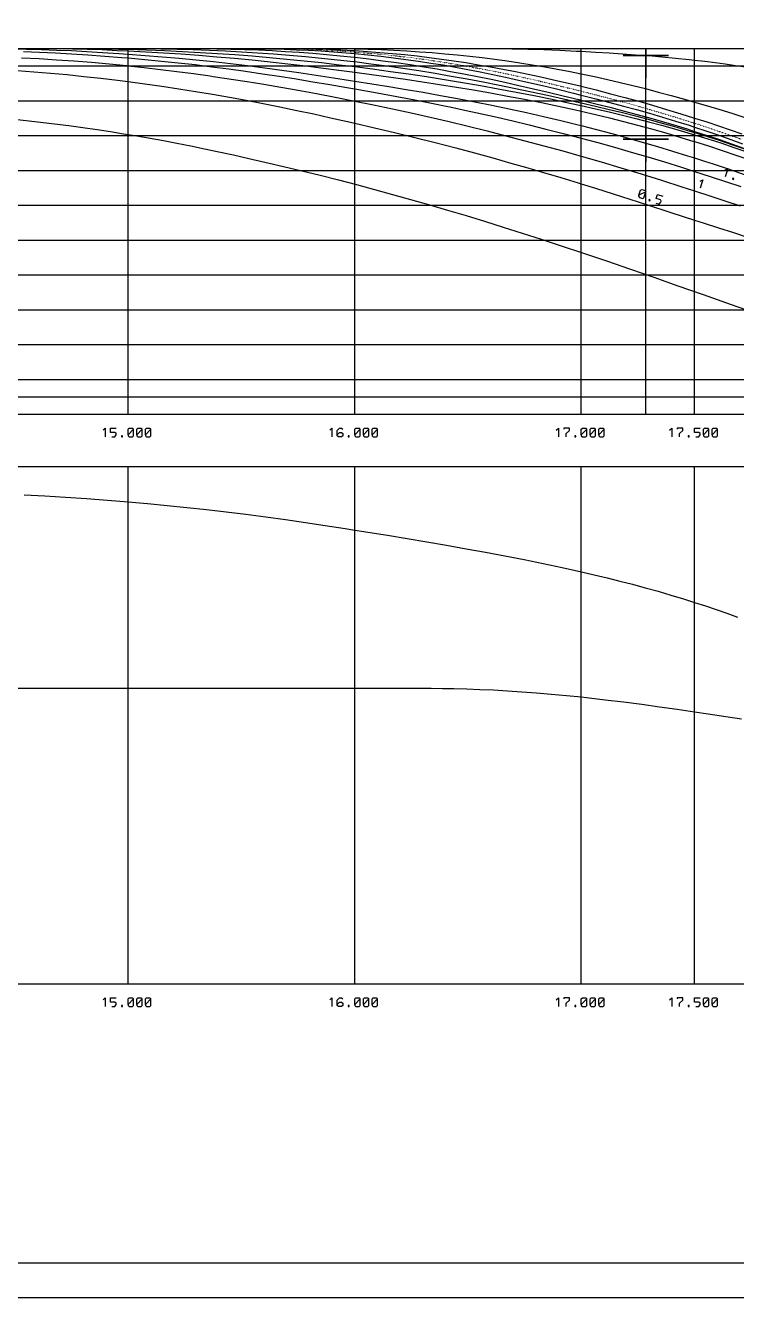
# Model space of a CAD drawing. Header units: millimetres. Extents: x 144707 to 335107, y -68023 to 180297.
# Drawn here: x 247820 to 268214, y 114398 to 150906 of the extents above; entities that cross this region are included whole.
import ezdxf

# ---------------------------------------------------------------- set-up
doc = ezdxf.new("R2010")
doc.units = ezdxf.units.MM
doc.linetypes.add('ACAD_ISO02W100', pattern=[15, 12, -3])
doc.linetypes.add('ACAD_ISO07W100', pattern=[3.5, 0.5, -3])
doc.layers.add('11', color=7, linetype='Continuous')

# ---------------------------------------------------------------- blocks, each defined once
blk = doc.blocks.new('A$C3242291E')
at = {"layer": '11', "color": 7, "linetype": 'Continuous'}
for points in [[(0, 0), (175200, 0), (175200, 65899), (0, 65899), (0, 0)], [(1000, 1000), (174200, 1000), (174200, 64899), (1000, 64899), (1000, 1000)], [(103057, 35758), (103516, 35740), (103974, 35719), (104437, 35693), (104906, 35664), (105385, 35629), (105878, 35589), (106055, 35574), (106535, 35533), (107016, 35487), (107497, 35438), (107978, 35383), (108460, 35325), (108942, 35262), (109424, 35195), (109907, 35124), (110390, 35051), (110874, 34973), (111358, 34894), (111843, 34812), (112328, 34727), (112555, 34687), (113197, 34573), (113762, 34470), (114279, 34372), (114762, 34277), (115223, 34183), (115283, 34171), (115756, 34071), (116199, 33974), (116643, 33873), (117095, 33767), (117557, 33655), (118035, 33536), (118532, 33409), (119055, 33272), (119533, 33144), (120011, 33012), (120488, 32876), (120966, 32735), (121444, 32590), (121924, 32441), (122305, 32320), (122746, 32177), (123187, 32031), (123627, 31882)], [(77855, 35849), (143710, 35849)], [(102709, 35838), (103142, 35829), (103571, 35818), (104000, 35803), (104433, 35785), (104872, 35762), (105323, 35735), (105789, 35703), (106055, 35683), (106544, 35649), (107033, 35611), (107522, 35568), (108012, 35522), (108502, 35471), (108992, 35415), (109483, 35356), (109974, 35293), (110466, 35226), (110958, 35156), (111451, 35084), (111944, 35009), (112437, 34932), (112555, 34913), (113047, 34835), (113539, 34755), (114031, 34674), (114523, 34589), (115015, 34502), (115508, 34412), (116000, 34317), (116493, 34219), (116986, 34116), (117480, 34008), (117973, 33896), (118467, 33779), (118960, 33658), (119055, 33634), (119492, 33522), (119929, 33407), (120366, 33287), (120802, 33163), (121237, 33035), (121671, 32904), (122103, 32770), (122305, 32706), (122589, 32615), (122837, 32533), (123295, 32381), (123751, 32224)], [(103217, 35848), (103628, 35846), (104043, 35843), (104461, 35837), (104883, 35827), (105310, 35813), (105741, 35793), (106055, 35776), (106563, 35752), (107071, 35723), (107580, 35690), (108089, 35653), (108598, 35612), (109108, 35567), (109618, 35518), (110129, 35464), (110640, 35407), (111152, 35347), (111663, 35283), (112176, 35216), (112555, 35166), (113041, 35100), (113528, 35032), (114015, 34962), (114501, 34890), (114988, 34815), (115475, 34737), (115962, 34656), (116449, 34572), (116936, 34483), (117423, 34390), (117910, 34293), (118397, 34191), (118884, 34084), (119055, 34045), (119458, 33952), (119861, 33854), (120264, 33753), (120668, 33647), (121071, 33537), (121475, 33423), (121879, 33304), (122282, 33182), (122305, 33175), (122700, 33050), (123095, 32921), (123490, 32787), (123885, 32650)], [(104697, 35848), (104933, 35847), (105347, 35841), (105780, 35832), (106055, 35824), (106582, 35807), (107101, 35787), (107612, 35763), (108119, 35736), (108621, 35706), (109119, 35671), (109616, 35633), (110111, 35591), (110607, 35545), (111105, 35494), (111606, 35440), (112111, 35381), (112555, 35327), (113070, 35260), (113585, 35191), (114100, 35117), (114615, 35040), (115130, 34959), (115645, 34874), (116159, 34786), (116674, 34693), (117188, 34597), (117702, 34496), (118216, 34391), (118729, 34282), (119055, 34211), (119463, 34119), (119856, 34028), (120239, 33936), (120614, 33842), (120984, 33746), (121355, 33646), (121727, 33541), (122106, 33430), (122305, 33371), (122680, 33255), (123054, 33135), (123429, 33010), (123803, 32881)], [(106055, 25349), (106055, 35849)], [(106223, 35848), (106527, 35846), (106996, 35840), (107463, 35831), (107927, 35817), (108389, 35800), (108849, 35779), (109309, 35755), (109767, 35726), (110225, 35694), (110683, 35658), (111141, 35618), (111601, 35573), (112061, 35525), (112523, 35473), (112555, 35469), (113016, 35411), (113477, 35349), (113938, 35282), (114399, 35211), (114860, 35136), (115321, 35056), (115782, 34973), (116243, 34886), (116704, 34795), (117165, 34701), (117625, 34604), (118085, 34504), (118545, 34402), (119005, 34297), (119055, 34286), (119466, 34190), (119858, 34097), (120237, 34005), (120607, 33911), (120971, 33816), (121335, 33717), (121701, 33613), (122075, 33504), (122305, 33434), (122674, 33319), (123035, 33204), (123389, 33086), (123740, 32965)], [(107767, 35848), (108189, 35845), (108601, 35839), (109006, 35830), (109403, 35819), (109796, 35804), (110185, 35786), (110573, 35764), (110961, 35738), (111351, 35709), (111744, 35675), (112142, 35637), (112546, 35594), (112555, 35593), (112964, 35546), (113365, 35495), (113759, 35441), (114148, 35384), (114534, 35323), (114918, 35259), (115302, 35191), (115687, 35119), (116074, 35042), (116466, 34962), (116863, 34877), (117267, 34787), (117680, 34693), (118104, 34594), (118539, 34490), (118987, 34380), (119055, 34364), (119475, 34260), (119872, 34160), (120253, 34061), (120622, 33963), (120985, 33864), (121346, 33761), (121712, 33652), (122087, 33537), (122305, 33468), (122665, 33352), (123016, 33233), (123362, 33113), (123705, 32989)], [(109084, 35848), (109439, 35846), (109812, 35841), (110175, 35834), (110531, 35825), (110882, 35812), (111232, 35796), (111585, 35775), (111943, 35751), (112309, 35722), (112555, 35700), (112931, 35664), (113301, 35624), (113665, 35581), (114025, 35535), (114381, 35484), (114735, 35430), (115089, 35373), (115443, 35311), (115798, 35245), (116156, 35176), (116517, 35102), (116884, 35023), (117256, 34941), (117636, 34854), (118024, 34762), (118422, 34666), (118831, 34565), (119055, 34509), (119473, 34402), (119874, 34299), (120261, 34196), (120639, 34092), (121012, 33986), (121385, 33877), (121761, 33763), (122146, 33642), (122305, 33590), (122656, 33474), (123001, 33357), (123341, 33237), (123677, 33114)], [(110433, 35848), (110755, 35846), (111111, 35842), (111459, 35834), (111806, 35823), (112159, 35808), (112525, 35789), (112555, 35787), (112919, 35763), (113279, 35736), (113637, 35705), (113991, 35670), (114344, 35632), (114695, 35590), (115045, 35544), (115396, 35494), (115746, 35440), (116098, 35382), (116451, 35320), (116807, 35254), (117165, 35184), (117527, 35110), (117892, 35032), (118262, 34949), (118637, 34862), (119018, 34771), (119055, 34762), (119480, 34656), (119893, 34550), (120299, 34443), (120700, 34332), (121100, 34218), (121502, 34100), (121908, 33976), (122305, 33851), (122654, 33739), (122994, 33626), (123328, 33513), (123655, 33398)], [(111857, 35848), (112183, 35846), (112555, 35839), (112933, 35828), (113307, 35815), (113678, 35798), (114046, 35777), (114412, 35754), (114775, 35727), (115137, 35697), (115497, 35663), (115856, 35626), (116215, 35584), (116573, 35539), (116931, 35491), (117289, 35438), (117648, 35381), (118008, 35321), (118370, 35256), (118733, 35186), (119055, 35122), (119433, 35042), (119804, 34960), (120170, 34874), (120534, 34786), (120897, 34694), (121263, 34597), (121634, 34496), (122012, 34391), (122305, 34307), (122674, 34199), (123030, 34093), (123375, 33986), (123713, 33878)], [(112555, 25349), (112555, 35849)], [(115790, 35848), (116154, 35847), (116609, 35843), (117065, 35836), (117523, 35827), (117982, 35814), (118443, 35796), (118907, 35774), (119055, 35766), (119459, 35742), (119850, 35718), (120233, 35694), (120611, 35669), (120988, 35641), (121368, 35609), (121755, 35573), (122152, 35532), (122305, 35514), (122598, 35480), (122891, 35443), (123184, 35404), (123477, 35362), (123770, 35316)], [(119055, 25349), (119055, 35849)], [(120905, 35649), (120255, 35649), (121555, 35649), (120905, 35649), (120905, 34999), (120905, 35848)], [(120905, 35848), (120905, 35649), (120905, 35649), (120905, 35649), (120905, 35649)], [(122305, 25349), (122305, 35849)], [(103003, 35582), (103502, 35556), (104002, 35525), (104504, 35490), (105007, 35450), (105512, 35404), (106017, 35354), (106055, 35350), (106519, 35301), (106984, 35247), (107452, 35190), (107928, 35127), (108414, 35059), (108494, 35047), (108559, 35038), (109010, 34970), (109471, 34898), (109945, 34820), (110433, 34736), (110937, 34647), (111458, 34551), (111996, 34448), (112555, 34339), (113096, 34229), (113637, 34116), (114179, 33998), (114722, 33876), (115264, 33749), (115808, 33619), (116351, 33483), (116894, 33344), (117437, 33201), (117979, 33055), (118521, 32905), (119055, 32754), (119622, 32590), (120193, 32421), (120769, 32247), (121351, 32066), (121941, 31878), (122305, 31761), (122739, 31621), (123173, 31478), (123607, 31333)], [(102873, 35216), (103350, 35181), (103829, 35141), (104309, 35096), (104789, 35047), (105270, 34994), (105750, 34937), (106055, 34898), (106539, 34834), (107023, 34766), (107507, 34693), (107991, 34616), (108475, 34535), (108960, 34450), (109444, 34361), (109929, 34268), (110413, 34171), (110897, 34071), (111381, 33968), (111864, 33861), (112348, 33753), (112555, 33705), (113127, 33572), (113701, 33435), (114280, 33293), (114865, 33145), (115455, 32991), (115987, 32850), (116515, 32705), (117037, 32560), (117458, 32439), (117966, 32291), (118469, 32141), (118969, 31989), (119055, 31962), (119465, 31835), (120207, 31600), (120924, 31369), (121620, 31143), (122305, 30920), (122551, 30841), (122987, 30702), (123418, 30563), (123845, 30423)], [(77855, 35349), (143710, 35349)], [(77855, 34349), (143710, 34349)], [(102710, 33824), (103129, 33781), (103541, 33734), (103948, 33685), (104353, 33633), (104758, 33578), (105165, 33519), (105548, 33461), (105929, 33401), (106309, 33337), (106689, 33271), (107072, 33202), (107459, 33128), (107851, 33051), (108252, 32969), (108662, 32883), (109084, 32791), (109521, 32693), (109975, 32589), (110510, 32464), (111041, 32336), (111566, 32207), (112089, 32075), (112608, 31940), (113126, 31802), (113643, 31661), (114159, 31517), (114675, 31369), (115217, 31211), (115752, 31051), (116283, 30889), (116817, 30723), (117356, 30551), (117907, 30373), (118475, 30186), (119065, 29989), (119780, 29748), (120463, 29514), (121137, 29281), (121825, 29040), (122554, 28783), (123355, 28499), (123985, 28275)], [(120905, 33249), (120255, 33249), (121555, 33249), (120905, 33249), (120905, 32599), (120905, 33899), (120905, 33249), (120905, 33249), (120905, 33249), (120905, 33249)], [(77855, 33349), (143710, 33349)], [(77855, 32349), (143710, 32349)], [(123185, 32364), (123263, 32401), (123263, 32401), (123223, 32283), (123183, 32164)], [(120709, 31636), (120757, 31785), (120757, 31785), (120797, 31804), (120797, 31804), (120885, 31775), (120885, 31775), (120907, 31737), (120907, 31737), (120709, 31636), (120709, 31636), (120699, 31605), (120699, 31605), (120720, 31566), (120720, 31566), (120808, 31538), (120808, 31538), (120849, 31558), (120849, 31558), (120907, 31737)], [(122465, 32041), (122543, 32078), (122543, 32078), (122504, 31960), (122466, 31841)], [(123389, 32095), (123420, 32084), (123420, 32084), (123431, 32115), (123431, 32115), (123400, 32125), (123400, 32125), (123389, 32095), (123389, 32095), (123420, 32084)], [(120987, 31480), (121018, 31470), (121018, 31470), (121028, 31501), (121028, 31501), (120997, 31511), (120997, 31511), (120987, 31480), (120987, 31480), (121018, 31470)], [(121196, 31412), (121284, 31383), (121284, 31383), (121334, 31433), (121334, 31433), (121344, 31464), (121344, 31464), (121323, 31502), (121323, 31502), (121204, 31541), (121204, 31541), (121242, 31660), (121242, 31660), (121392, 31611)], [(77855, 31349), (143710, 31349)], [(77855, 30349), (143710, 30349)], [(77855, 29349), (143710, 29349)], [(77855, 28349), (143710, 28349)], [(77855, 27349), (143710, 27349)], [(77855, 26349), (143710, 26349)], [(77855, 25849), (143710, 25849)], [(77855, 25349), (143710, 25349)], [(105337, 24889), (105400, 24949), (105400, 24949), (105400, 24824), (105400, 24699)], [(105587, 24699), (105680, 24699), (105680, 24699), (105712, 24762), (105712, 24762), (105712, 24794), (105712, 24794), (105680, 24824), (105680, 24824), (105555, 24824), (105555, 24824), (105555, 24949), (105555, 24949), (105712, 24949)], [(106055, 24762), (106055, 24919), (106055, 24919), (106087, 24949), (106087, 24949), (106180, 24949), (106180, 24949), (106212, 24919), (106212, 24919), (106055, 24762), (106055, 24762), (106055, 24729), (106055, 24729), (106087, 24699), (106087, 24699), (106180, 24699), (106180, 24699), (106212, 24732), (106212, 24732), (106212, 24919)], [(106305, 24762), (106305, 24919), (106305, 24919), (106337, 24949), (106337, 24949), (106430, 24949), (106430, 24949), (106462, 24919), (106462, 24919), (106305, 24762), (106305, 24762), (106305, 24729), (106305, 24729), (106337, 24699), (106337, 24699), (106430, 24699), (106430, 24699), (106462, 24732), (106462, 24732), (106462, 24919)], [(106555, 24762), (106555, 24919), (106555, 24919), (106587, 24949), (106587, 24949), (106680, 24949), (106680, 24949), (106712, 24919), (106712, 24919), (106555, 24762), (106555, 24762), (106555, 24729), (106555, 24729), (106587, 24699), (106587, 24699), (106680, 24699), (106680, 24699), (106712, 24732), (106712, 24732), (106712, 24919)], [(111838, 24889), (111900, 24949), (111900, 24949), (111900, 24824), (111900, 24699)], [(112055, 24762), (112118, 24824), (112118, 24824), (112180, 24824), (112180, 24824), (112213, 24794), (112213, 24794), (112213, 24732), (112213, 24732), (112180, 24699), (112180, 24699), (112088, 24699), (112088, 24699), (112055, 24729), (112055, 24729), (112055, 24887), (112055, 24887), (112118, 24952), (112118, 24952), (112180, 24952), (112180, 24952), (112213, 24919)], [(112555, 24762), (112555, 24919), (112555, 24919), (112588, 24949), (112588, 24949), (112680, 24949), (112680, 24949), (112713, 24919), (112713, 24919), (112555, 24762), (112555, 24762), (112555, 24729), (112555, 24729), (112588, 24699), (112588, 24699), (112680, 24699), (112680, 24699), (112713, 24732), (112713, 24732), (112713, 24919)], [(112805, 24762), (112805, 24919), (112805, 24919), (112838, 24949), (112838, 24949), (112930, 24949), (112930, 24949), (112963, 24919), (112963, 24919), (112805, 24762), (112805, 24762), (112805, 24729), (112805, 24729), (112838, 24699), (112838, 24699), (112930, 24699), (112930, 24699), (112963, 24732), (112963, 24732), (112963, 24919)], [(113055, 24762), (113055, 24919), (113055, 24919), (113088, 24949), (113088, 24949), (113180, 24949), (113180, 24949), (113213, 24919), (113213, 24919), (113055, 24762), (113055, 24762), (113055, 24729), (113055, 24729), (113088, 24699), (113088, 24699), (113180, 24699), (113180, 24699), (113213, 24732), (113213, 24732), (113213, 24919)], [(118338, 24889), (118400, 24949), (118400, 24949), (118400, 24824), (118400, 24699)], [(118618, 24699), (118618, 24794), (118618, 24794), (118713, 24887), (118713, 24887), (118713, 24949), (118713, 24949), (118555, 24949), (118555, 24949), (118555, 24919)], [(119055, 24762), (119055, 24919), (119055, 24919), (119088, 24949), (119088, 24949), (119180, 24949), (119180, 24949), (119213, 24919), (119213, 24919), (119055, 24762), (119055, 24762), (119055, 24729), (119055, 24729), (119088, 24699), (119088, 24699), (119180, 24699), (119180, 24699), (119213, 24732), (119213, 24732), (119213, 24919)], [(119305, 24762), (119305, 24919), (119305, 24919), (119338, 24949), (119338, 24949), (119430, 24949), (119430, 24949), (119463, 24919), (119463, 24919), (119305, 24762), (119305, 24762), (119305, 24729), (119305, 24729), (119338, 24699), (119338, 24699), (119430, 24699), (119430, 24699), (119463, 24732), (119463, 24732), (119463, 24919)], [(119555, 24762), (119555, 24919), (119555, 24919), (119588, 24949), (119588, 24949), (119680, 24949), (119680, 24949), (119713, 24919), (119713, 24919), (119555, 24762), (119555, 24762), (119555, 24729), (119555, 24729), (119588, 24699), (119588, 24699), (119680, 24699), (119680, 24699), (119713, 24732), (119713, 24732), (119713, 24919)], [(121588, 24889), (121650, 24949), (121650, 24949), (121650, 24824), (121650, 24699)], [(121868, 24699), (121868, 24794), (121868, 24794), (121963, 24887), (121963, 24887), (121963, 24949), (121963, 24949), (121805, 24949), (121805, 24949), (121805, 24919)], [(122338, 24699), (122430, 24699), (122430, 24699), (122463, 24762), (122463, 24762), (122463, 24794), (122463, 24794), (122430, 24824), (122430, 24824), (122305, 24824), (122305, 24824), (122305, 24949), (122305, 24949), (122463, 24949)], [(122555, 24762), (122555, 24919), (122555, 24919), (122588, 24949), (122588, 24949), (122680, 24949), (122680, 24949), (122713, 24919), (122713, 24919), (122555, 24762), (122555, 24762), (122555, 24729), (122555, 24729), (122588, 24699), (122588, 24699), (122680, 24699), (122680, 24699), (122713, 24732), (122713, 24732), (122713, 24919)], [(122805, 24762), (122805, 24919), (122805, 24919), (122838, 24949), (122838, 24949), (122930, 24949), (122930, 24949), (122963, 24919), (122963, 24919), (122805, 24762), (122805, 24762), (122805, 24729), (122805, 24729), (122838, 24699), (122838, 24699), (122930, 24699), (122930, 24699), (122963, 24732), (122963, 24732), (122963, 24919)], [(105867, 24699), (105900, 24699), (105900, 24699), (105900, 24732), (105900, 24732), (105867, 24732), (105867, 24732), (105867, 24699), (105867, 24699), (105900, 24699)], [(112368, 24699), (112400, 24699), (112400, 24699), (112400, 24732), (112400, 24732), (112368, 24732), (112368, 24732), (112368, 24699), (112368, 24699), (112400, 24699)], [(118868, 24699), (118900, 24699), (118900, 24699), (118900, 24732), (118900, 24732), (118868, 24732), (118868, 24732), (118868, 24699), (118868, 24699), (118900, 24699)], [(122118, 24699), (122150, 24699), (122150, 24699), (122150, 24732), (122150, 24732), (122118, 24732), (122118, 24732), (122118, 24699), (122118, 24699), (122150, 24699)], [(77835, 23849), (143450, 23849)], [(106055, 9000), (106055, 23849)], [(112555, 9000), (112555, 23849)], [(119055, 9000), (119055, 23849)], [(122305, 9000), (122305, 23849)], [(103076, 23040), (103669, 23008), (104265, 22972), (104863, 22931), (105463, 22886), (106056, 22837), (106617, 22788), (107180, 22734), (107743, 22677), (108307, 22615), (108871, 22549), (109437, 22478), (110004, 22404), (110572, 22325), (111140, 22243), (111710, 22158), (112280, 22070), (112556, 22027), (112820, 21985), (112931, 21967), (113498, 21876), (114064, 21784), (114628, 21689), (115189, 21592), (115749, 21492), (116306, 21390), (116861, 21285), (117413, 21177), (117963, 21065), (118510, 20949), (119056, 20828), (119424, 20743), (119792, 20655), (120159, 20564), (120525, 20469), (120890, 20371), (121255, 20268), (121619, 20162), (121983, 20052), (122306, 19950), (122614, 19849), (122921, 19745), (123227, 19637), (123532, 19525)], [(99556, 17485), (106056, 17485), (112556, 17485), (114750, 17485), (115070, 17484), (115398, 17479), (115768, 17469), (116148, 17455), (116537, 17437), (116936, 17415), (117346, 17388), (117765, 17356), (118195, 17320), (118634, 17279), (119056, 17236), (119204, 17219), (119740, 17158), (120269, 17093), (120790, 17025), (121302, 16955), (121807, 16884), (122306, 16811), (122695, 16753), (123202, 16676), (123648, 16604)], [(77835, 9000), (143450, 9000)], [(105337, 8540), (105400, 8600), (105400, 8600), (105400, 8475), (105400, 8350)], [(105587, 8350), (105680, 8350), (105680, 8350), (105712, 8412), (105712, 8412), (105712, 8445), (105712, 8445), (105680, 8475), (105680, 8475), (105555, 8475), (105555, 8475), (105555, 8600), (105555, 8600), (105712, 8600)], [(106055, 8412), (106055, 8570), (106055, 8570), (106087, 8600), (106087, 8600), (106180, 8600), (106180, 8600), (106212, 8570), (106212, 8570), (106055, 8412), (106055, 8412), (106055, 8380), (106055, 8380), (106087, 8350), (106087, 8350), (106180, 8350), (106180, 8350), (106212, 8382), (106212, 8382), (106212, 8570)], [(106305, 8412), (106305, 8570), (106305, 8570), (106337, 8600), (106337, 8600), (106430, 8600), (106430, 8600), (106462, 8570), (106462, 8570), (106305, 8412), (106305, 8412), (106305, 8380), (106305, 8380), (106337, 8350), (106337, 8350), (106430, 8350), (106430, 8350), (106462, 8382), (106462, 8382), (106462, 8570)], [(106555, 8412), (106555, 8570), (106555, 8570), (106587, 8600), (106587, 8600), (106680, 8600), (106680, 8600), (106712, 8570), (106712, 8570), (106555, 8412), (106555, 8412), (106555, 8380), (106555, 8380), (106587, 8350), (106587, 8350), (106680, 8350), (106680, 8350), (106712, 8382), (106712, 8382), (106712, 8570)], [(111838, 8540), (111900, 8600), (111900, 8600), (111900, 8475), (111900, 8350)], [(112055, 8412), (112118, 8475), (112118, 8475), (112180, 8475), (112180, 8475), (112213, 8445), (112213, 8445), (112213, 8382), (112213, 8382), (112180, 8350), (112180, 8350), (112088, 8350), (112088, 8350), (112055, 8380), (112055, 8380), (112055, 8537), (112055, 8537), (112118, 8602), (112118, 8602), (112180, 8602), (112180, 8602), (112213, 8570)], [(112555, 8412), (112555, 8570), (112555, 8570), (112588, 8600), (112588, 8600), (112680, 8600), (112680, 8600), (112713, 8570), (112713, 8570), (112555, 8412), (112555, 8412), (112555, 8380), (112555, 8380), (112588, 8350), (112588, 8350), (112680, 8350), (112680, 8350), (112713, 8382), (112713, 8382), (112713, 8570)], [(112805, 8412), (112805, 8570), (112805, 8570), (112838, 8600), (112838, 8600), (112930, 8600), (112930, 8600), (112963, 8570), (112963, 8570), (112805, 8412), (112805, 8412), (112805, 8380), (112805, 8380), (112838, 8350), (112838, 8350), (112930, 8350), (112930, 8350), (112963, 8382), (112963, 8382), (112963, 8570)], [(113055, 8412), (113055, 8570), (113055, 8570), (113088, 8600), (113088, 8600), (113180, 8600), (113180, 8600), (113213, 8570), (113213, 8570), (113055, 8412), (113055, 8412), (113055, 8380), (113055, 8380), (113088, 8350), (113088, 8350), (113180, 8350), (113180, 8350), (113213, 8382), (113213, 8382), (113213, 8570)], [(118338, 8540), (118400, 8600), (118400, 8600), (118400, 8475), (118400, 8350)], [(118618, 8350), (118618, 8445), (118618, 8445), (118713, 8537), (118713, 8537), (118713, 8600), (118713, 8600), (118555, 8600), (118555, 8600), (118555, 8570)], [(119055, 8412), (119055, 8570), (119055, 8570), (119088, 8600), (119088, 8600), (119180, 8600), (119180, 8600), (119213, 8570), (119213, 8570), (119055, 8412), (119055, 8412), (119055, 8380), (119055, 8380), (119088, 8350), (119088, 8350), (119180, 8350), (119180, 8350), (119213, 8382), (119213, 8382), (119213, 8570)], [(119305, 8412), (119305, 8570), (119305, 8570), (119338, 8600), (119338, 8600), (119430, 8600), (119430, 8600), (119463, 8570), (119463, 8570), (119305, 8412), (119305, 8412), (119305, 8380), (119305, 8380), (119338, 8350), (119338, 8350), (119430, 8350), (119430, 8350), (119463, 8382), (119463, 8382), (119463, 8570)], [(119555, 8412), (119555, 8570), (119555, 8570), (119588, 8600), (119588, 8600), (119680, 8600), (119680, 8600), (119713, 8570), (119713, 8570), (119555, 8412), (119555, 8412), (119555, 8380), (119555, 8380), (119588, 8350), (119588, 8350), (119680, 8350), (119680, 8350), (119713, 8382), (119713, 8382), (119713, 8570)], [(121588, 8540), (121650, 8600), (121650, 8600), (121650, 8475), (121650, 8350)], [(121868, 8350), (121868, 8445), (121868, 8445), (121963, 8537), (121963, 8537), (121963, 8600), (121963, 8600), (121805, 8600), (121805, 8600), (121805, 8570)], [(122338, 8350), (122430, 8350), (122430, 8350), (122463, 8412), (122463, 8412), (122463, 8445), (122463, 8445), (122430, 8475), (122430, 8475), (122305, 8475), (122305, 8475), (122305, 8600), (122305, 8600), (122463, 8600)], [(122555, 8412), (122555, 8570), (122555, 8570), (122588, 8600), (122588, 8600), (122680, 8600), (122680, 8600), (122713, 8570), (122713, 8570), (122555, 8412), (122555, 8412), (122555, 8380), (122555, 8380), (122588, 8350), (122588, 8350), (122680, 8350), (122680, 8350), (122713, 8382), (122713, 8382), (122713, 8570)], [(122805, 8412), (122805, 8570), (122805, 8570), (122838, 8600), (122838, 8600), (122930, 8600), (122930, 8600), (122963, 8570), (122963, 8570), (122805, 8412), (122805, 8412), (122805, 8380), (122805, 8380), (122838, 8350), (122838, 8350), (122930, 8350), (122930, 8350), (122963, 8382), (122963, 8382), (122963, 8570)], [(105867, 8350), (105900, 8350), (105900, 8350), (105900, 8382), (105900, 8382), (105867, 8382), (105867, 8382), (105867, 8350), (105867, 8350), (105900, 8350)], [(112368, 8350), (112400, 8350), (112400, 8350), (112400, 8382), (112400, 8382), (112368, 8382), (112368, 8382), (112368, 8350), (112368, 8350), (112400, 8350)], [(118868, 8350), (118900, 8350), (118900, 8350), (118900, 8382), (118900, 8382), (118868, 8382), (118868, 8382), (118868, 8350), (118868, 8350), (118900, 8350)], [(122118, 8350), (122150, 8350), (122150, 8350), (122150, 8382), (122150, 8382), (122118, 8382), (122118, 8382), (122118, 8350), (122118, 8350), (122150, 8350)]]:
    blk.add_lwpolyline(points, dxfattribs=at)
at = {"layer": '11', "color": 7, "linetype": 'ACAD_ISO07W100'}
blk.add_lwpolyline([(109758, 35848), (110090, 35846), (110452, 35842), (110803, 35835), (111148, 35825), (111490, 35811), (111836, 35794), (112189, 35773), (112555, 35747), (112921, 35717), (113282, 35684), (113637, 35647), (113989, 35607), (114339, 35563), (114686, 35515), (115032, 35463), (115378, 35408), (115726, 35348), (116075, 35285), (116427, 35217), (116783, 35145), (117144, 35069), (117511, 34989), (117885, 34904), (118266, 34814), (118656, 34720), (119055, 34621), (119486, 34512), (119903, 34404), (120308, 34295), (120706, 34185), (121102, 34071), (121497, 33954), (121897, 33831), (122305, 33702), (122644, 33591), (122977, 33478), (123307, 33364), (123632, 33246)], dxfattribs=at)
at = {"layer": '11', "color": 7, "linetype": 'ACAD_ISO02W100'}
blk.add_lwpolyline([(120905, 25350), (120905, 35848)], dxfattribs=at)

msp = doc.modelspace()

# ---------------------------------------------------------------- block references
msp.add_blockref('A$C3242291E', (144707.3451, 114397.7284))

doc.saveas('drawing.dxf')
